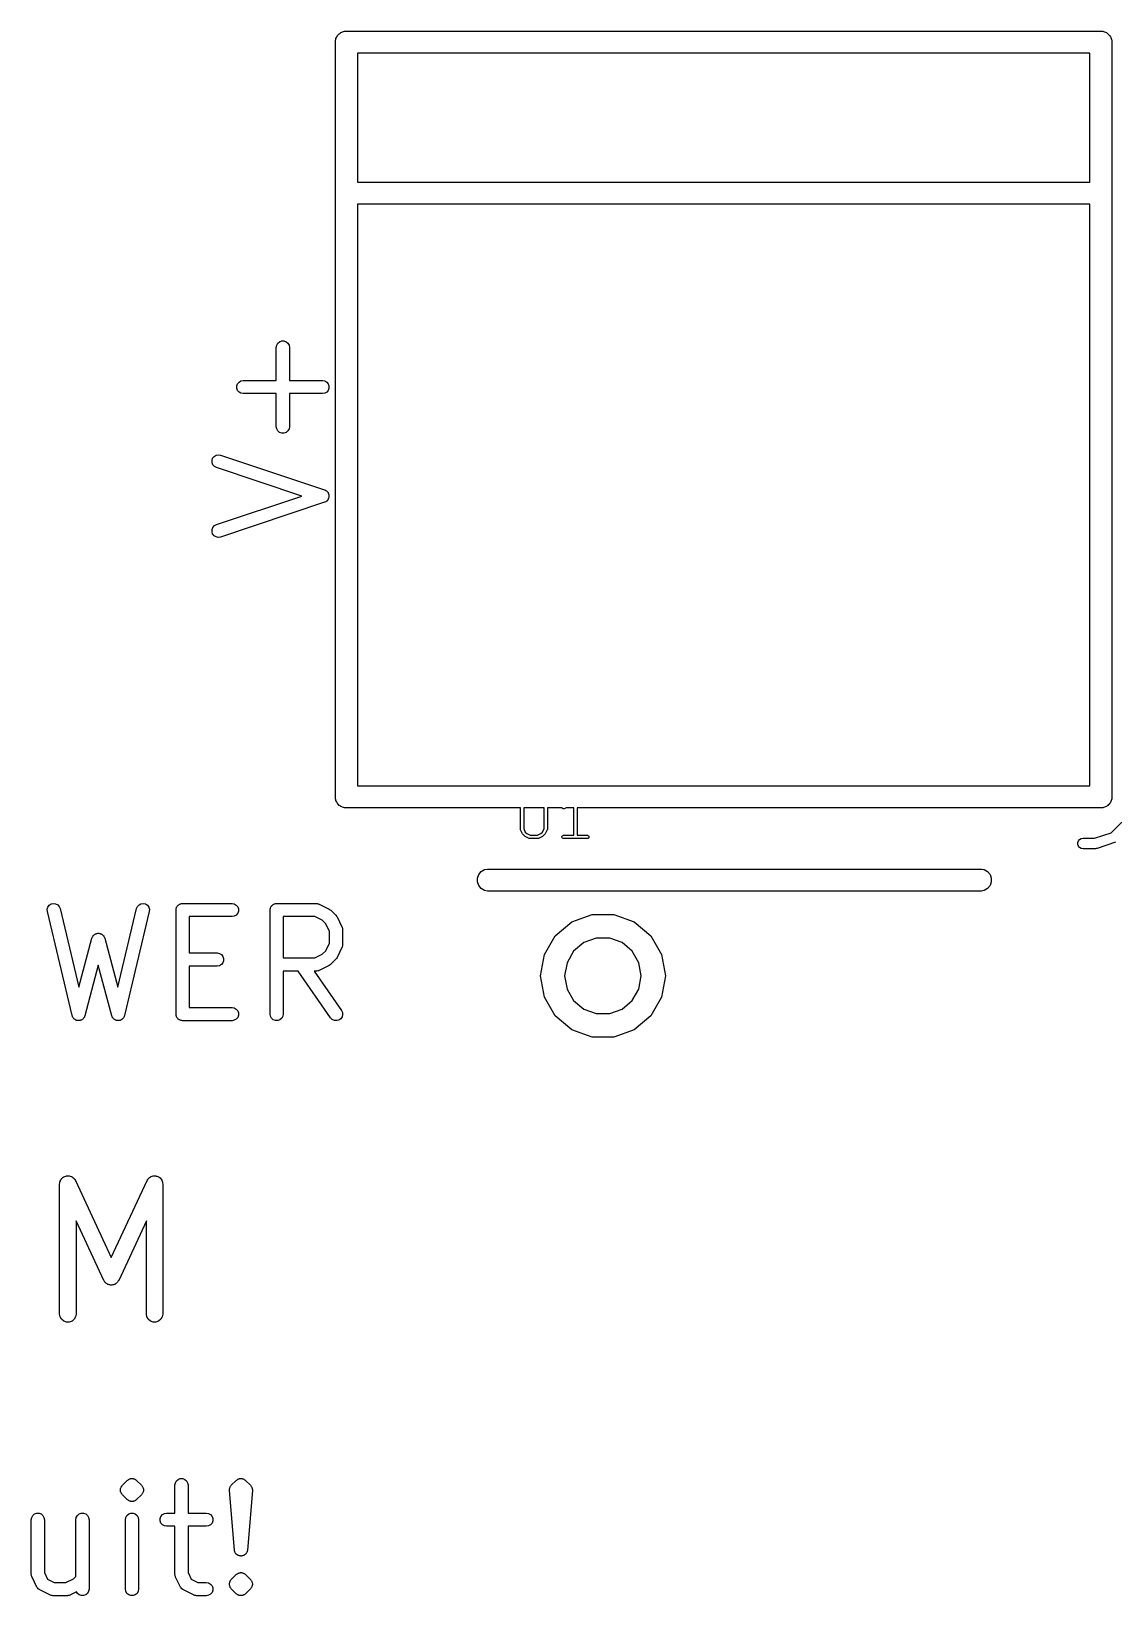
# Model space of a CAD drawing. Extents: x 116.1 to 178.6, y -119.4 to -92.3.
# Drawn here: x 141.98 to 152.02, y -106.92 to -92.41 of the extents above; entities that cross this region are included whole.
import ezdxf

# ---------------------------------------------------------------- set-up
doc = ezdxf.new("R2010")
doc.units = 0
doc.header["$MEASUREMENT"] = 0
doc.layers.add('BLACK', color=7, linetype='CONTINUOUS')

msp = doc.modelspace()

# ---------------------------------------------------------------- linework, layer by layer
at = {"layer": 'BLACK', "linetype": 'CONTINUOUS'}
for p, q in [((144.829, -92.4415), (144.835, -92.4346)), ((144.835, -92.4346), (144.843, -92.4301)), ((144.843, -92.4301), (144.85, -92.4243)), ((144.85, -92.4243), (144.858, -92.4212)), ((144.858, -92.4212), (144.866, -92.4167)), ((144.866, -92.4167), (144.875, -92.4151)), ((144.875, -92.4151), (144.883, -92.412)), ((144.883, -92.412), (151.919, -92.412)), ((151.919, -92.412), (151.927, -92.4151)), ((151.927, -92.4151), (151.936, -92.4167)), ((151.936, -92.4167), (151.944, -92.4212)), ((151.944, -92.4212), (151.953, -92.4243)), ((151.953, -92.4243), (151.96, -92.4301)), ((151.96, -92.4301), (151.967, -92.4346)), ((151.967, -92.4346), (151.973, -92.4415)), ((144.799, -92.4957), (144.803, -92.4872)), ((144.799, -92.5047), (144.799, -92.4957)), ((144.8, -93.8957), (144.799, -92.5047)), ((144.803, -92.4872), (144.804, -92.4783)), ((144.804, -92.4783), (144.809, -92.4705)), ((144.809, -92.4705), (144.812, -92.462)), ((144.812, -92.462), (144.818, -92.4551)), ((144.818, -92.4551), (144.822, -92.4473)), ((144.822, -92.4473), (144.829, -92.4415)), ((151.973, -92.4415), (151.98, -92.4473)), ((151.98, -92.4473), (151.985, -92.4551)), ((151.985, -92.4551), (151.99, -92.462)), ((151.99, -92.462), (151.994, -92.4705)), ((151.994, -92.4705), (151.998, -92.4783)), ((151.998, -92.4783), (152, -92.4872)), ((152, -92.4872), (152.003, -92.4957)), ((152.003, -92.4957), (152.003, -99.5315)), ((145.003, -92.6152), (145.003, -93.812)), ((151.8, -92.6152), (145.003, -92.6152)), ((151.799, -93.812), (151.8, -92.6152)), ((145.003, -93.812), (151.799, -93.812)), ((144.799, -93.9047), (144.799, -93.8957)), ((144.799, -93.8957), (144.8, -93.8957)), ((144.8, -99.4957), (144.799, -93.9047)), ((145.003, -94.0152), (145.003, -99.412)), ((151.8, -94.0152), (145.003, -94.0152)), ((151.799, -99.412), (151.8, -94.0152)), ((144.25, -95.3448), (144.254, -95.324)), ((144.254, -95.324), (144.265, -95.3057)), ((144.265, -95.3057), (144.281, -95.292)), ((144.281, -95.292), (144.301, -95.2848)), ((144.301, -95.2848), (144.322, -95.2848)), ((144.322, -95.2848), (144.342, -95.292)), ((144.342, -95.292), (144.358, -95.3057)), ((144.358, -95.3057), (144.369, -95.324)), ((144.369, -95.324), (144.372, -95.3448)), ((144.25, -95.6516), (144.25, -95.3448)), ((144.372, -95.3448), (144.372, -95.6516)), ((143.884, -95.7019), (143.891, -95.6821)), ((143.884, -95.7231), (143.884, -95.7019)), ((143.891, -95.743), (143.884, -95.7231)), ((143.891, -95.6821), (143.905, -95.6658)), ((143.905, -95.7592), (143.891, -95.743)), ((143.905, -95.6658), (143.923, -95.6552)), ((143.923, -95.7698), (143.905, -95.7592)), ((143.923, -95.6552), (143.944, -95.6516)), ((143.944, -95.7735), (143.923, -95.7698)), ((143.944, -95.6516), (144.25, -95.6516)), ((144.25, -95.7735), (143.944, -95.7735)), ((144.25, -96.0802), (144.25, -95.7735)), ((144.372, -95.6516), (144.679, -95.6516)), ((144.679, -95.7735), (144.372, -95.7735)), ((144.372, -95.7735), (144.372, -96.0802)), ((144.679, -95.6516), (144.7, -95.6552)), ((144.7, -95.7698), (144.679, -95.7735)), ((144.7, -95.6552), (144.718, -95.6658)), ((144.718, -95.7592), (144.7, -95.7698)), ((144.718, -95.6658), (144.732, -95.6821)), ((144.732, -95.743), (144.718, -95.7592)), ((144.732, -95.6821), (144.739, -95.7019)), ((144.739, -95.7231), (144.732, -95.743)), ((144.739, -95.7019), (144.739, -95.7231)), ((144.254, -96.1011), (144.25, -96.0802)), ((144.265, -96.1194), (144.254, -96.1011)), ((144.281, -96.133), (144.265, -96.1194)), ((144.301, -96.1403), (144.281, -96.133)), ((144.322, -96.1403), (144.301, -96.1403)), ((144.342, -96.133), (144.322, -96.1403)), ((144.358, -96.1194), (144.342, -96.133)), ((144.369, -96.1011), (144.358, -96.1194)), ((144.372, -96.0802), (144.369, -96.1011)), ((143.66, -96.3729), (143.673, -96.3564)), ((143.673, -96.3564), (143.692, -96.3453)), ((143.692, -96.3453), (143.712, -96.341)), ((143.712, -96.341), (143.733, -96.3441)), ((143.733, -96.3441), (144.698, -96.6659)), ((143.654, -96.393), (143.66, -96.3729)), ((143.654, -96.4142), (143.654, -96.393)), ((143.662, -96.4339), (143.654, -96.4142)), ((143.676, -96.4497), (143.662, -96.4339)), ((143.695, -96.4598), (143.676, -96.4497)), ((144.486, -96.7237), (143.695, -96.4598)), ((143.695, -96.9876), (144.486, -96.7237)), ((144.698, -96.7815), (143.733, -97.1033)), ((144.698, -96.6659), (144.7, -96.6667)), ((144.7, -96.7807), (144.698, -96.7815)), ((144.7, -96.6667), (144.702, -96.667)), ((144.702, -96.7804), (144.7, -96.7807)), ((144.702, -96.667), (144.709, -96.6717)), ((144.709, -96.7757), (144.702, -96.7804)), ((144.709, -96.6717), (144.717, -96.6759)), ((144.717, -96.7714), (144.709, -96.7757)), ((144.717, -96.6759), (144.718, -96.6772)), ((144.718, -96.7702), (144.717, -96.7714)), ((144.718, -96.6772), (144.72, -96.6781)), ((144.72, -96.7693), (144.718, -96.7702)), ((144.72, -96.6781), (144.725, -96.6851)), ((144.725, -96.7623), (144.72, -96.7693)), ((144.725, -96.6851), (144.731, -96.6918)), ((144.731, -96.7556), (144.725, -96.7623)), ((144.731, -96.6918), (144.732, -96.6933)), ((144.732, -96.754), (144.731, -96.7556)), ((144.732, -96.6933), (144.733, -96.6947)), ((144.733, -96.7527), (144.732, -96.754)), ((144.733, -96.6947), (144.736, -96.7032)), ((144.736, -96.7442), (144.733, -96.7527)), ((144.736, -96.7032), (144.739, -96.7115)), ((144.739, -96.7359), (144.736, -96.7442)), ((144.739, -96.7115), (144.739, -96.7132)), ((144.739, -96.7132), (144.739, -96.7148)), ((144.739, -96.7148), (144.739, -96.7237)), ((144.739, -96.7237), (144.739, -96.7326)), ((144.739, -96.7326), (144.739, -96.7342)), ((144.739, -96.7342), (144.739, -96.7359)), ((143.654, -97.0332), (143.662, -97.0135)), ((143.654, -97.0544), (143.654, -97.0332)), ((143.66, -97.0745), (143.654, -97.0544)), ((143.673, -97.091), (143.66, -97.0745)), ((143.662, -97.0135), (143.676, -96.9977)), ((143.676, -96.9977), (143.695, -96.9876)), ((143.692, -97.1021), (143.673, -97.091)), ((143.712, -97.1064), (143.692, -97.1021)), ((143.733, -97.1033), (143.712, -97.1064)), ((144.799, -99.5315), (144.799, -99.4957)), ((144.799, -99.4957), (144.8, -99.4957)), ((144.803, -99.54), (144.799, -99.5315)), ((144.804, -99.5489), (144.803, -99.54)), ((144.809, -99.5567), (144.804, -99.5489)), ((145.003, -99.412), (151.799, -99.412)), ((151.998, -99.5489), (151.994, -99.5567)), ((152, -99.54), (151.998, -99.5489)), ((152.003, -99.5315), (152, -99.54)), ((144.812, -99.5652), (144.809, -99.5567)), ((144.818, -99.5721), (144.812, -99.5652)), ((144.822, -99.5799), (144.818, -99.5721)), ((144.829, -99.5857), (144.822, -99.5799)), ((144.835, -99.5926), (144.829, -99.5857)), ((144.843, -99.5971), (144.835, -99.5926)), ((144.85, -99.6029), (144.843, -99.5971)), ((144.858, -99.606), (144.85, -99.6029)), ((144.866, -99.6105), (144.858, -99.606)), ((144.875, -99.6121), (144.866, -99.6105)), ((144.883, -99.6152), (144.875, -99.6121)), ((146.515, -99.6152), (144.883, -99.6152)), ((146.515, -99.8121), (146.515, -99.6152)), ((146.546, -99.6152), (146.546, -99.8084)), ((146.735, -99.6152), (146.546, -99.6152)), ((146.735, -99.8084), (146.735, -99.6152)), ((146.902, -99.6152), (146.766, -99.6152)), ((146.766, -99.6152), (146.766, -99.8121)), ((146.904, -99.619), (146.902, -99.6152)), ((146.908, -99.6227), (146.904, -99.619)), ((146.913, -99.6249), (146.908, -99.6227)), ((146.918, -99.6252), (146.913, -99.6249)), ((146.923, -99.6237), (146.918, -99.6252)), ((146.94, -99.6152), (146.923, -99.6237)), ((147.011, -99.6152), (146.94, -99.6152)), ((147.011, -99.8702), (147.011, -99.6152)), ((151.919, -99.6152), (147.042, -99.6152)), ((147.042, -99.6152), (147.042, -99.8702)), ((151.927, -99.6121), (151.919, -99.6152)), ((151.936, -99.6105), (151.927, -99.6121)), ((151.944, -99.606), (151.936, -99.6105)), ((151.953, -99.6029), (151.944, -99.606)), ((151.96, -99.5971), (151.953, -99.6029)), ((151.967, -99.5926), (151.96, -99.5971)), ((151.973, -99.5857), (151.967, -99.5926)), ((151.98, -99.5799), (151.973, -99.5857)), ((151.985, -99.5721), (151.98, -99.5799)), ((151.99, -99.5652), (151.985, -99.5721)), ((151.994, -99.5567), (151.99, -99.5652)), ((146.515, -99.813), (146.515, -99.8121)), ((146.515, -99.8138), (146.515, -99.813)), ((146.515, -99.8156), (146.515, -99.8138)), ((146.516, -99.8174), (146.515, -99.8156)), ((146.516, -99.8181), (146.516, -99.8174)), ((146.516, -99.819), (146.516, -99.8181)), ((146.535, -99.8558), (146.516, -99.819)), ((146.546, -99.8084), (146.561, -99.8397)), ((146.561, -99.8397), (146.576, -99.8545)), ((146.705, -99.8545), (146.72, -99.8397)), ((146.72, -99.8397), (146.735, -99.8084)), ((146.765, -99.819), (146.746, -99.8558)), ((146.766, -99.8156), (146.765, -99.8174)), ((146.765, -99.8174), (146.765, -99.8181)), ((146.765, -99.8181), (146.765, -99.819)), ((146.766, -99.8121), (146.766, -99.813)), ((146.766, -99.813), (146.766, -99.8138)), ((146.766, -99.8138), (146.766, -99.8156)), ((151.997, -99.8465), (152.096, -99.7477)), ((146.536, -99.8577), (146.535, -99.8558)), ((146.538, -99.8598), (146.536, -99.8577)), ((146.556, -99.8781), (146.538, -99.8598)), ((146.558, -99.8796), (146.556, -99.8781)), ((146.56, -99.881), (146.558, -99.8796)), ((146.597, -99.8994), (146.56, -99.881)), ((146.576, -99.8545), (146.607, -99.8702)), ((146.598, -99.8997), (146.597, -99.8994)), ((146.599, -99.9001), (146.598, -99.8997)), ((146.6, -99.9004), (146.599, -99.9001)), ((146.602, -99.901), (146.6, -99.9004)), ((146.603, -99.9009), (146.602, -99.901)), ((146.604, -99.9011), (146.603, -99.9009)), ((146.677, -99.9011), (146.604, -99.9011)), ((146.607, -99.8702), (146.674, -99.8702)), ((146.674, -99.8702), (146.705, -99.8545)), ((146.678, -99.9009), (146.677, -99.9011)), ((146.679, -99.901), (146.678, -99.9009)), ((146.681, -99.9004), (146.679, -99.901)), ((146.683, -99.9001), (146.681, -99.9004)), ((146.684, -99.8994), (146.683, -99.8997)), ((146.683, -99.8997), (146.683, -99.9001)), ((146.721, -99.881), (146.684, -99.8994)), ((146.723, -99.8796), (146.721, -99.881)), ((146.725, -99.8781), (146.723, -99.8796)), ((146.743, -99.8598), (146.725, -99.8781)), ((146.745, -99.8577), (146.743, -99.8598)), ((146.746, -99.8558), (146.745, -99.8577)), ((146.901, -99.8829), (146.903, -99.8779)), ((146.901, -99.8883), (146.901, -99.8829)), ((146.903, -99.8933), (146.901, -99.8883)), ((146.903, -99.8779), (146.906, -99.8738)), ((146.906, -99.8974), (146.903, -99.8933)), ((146.906, -99.8738), (146.911, -99.8711)), ((146.911, -99.9001), (146.906, -99.8974)), ((146.911, -99.8711), (146.916, -99.8702)), ((146.916, -99.9011), (146.911, -99.9001)), ((146.916, -99.8702), (147.011, -99.8702)), ((147.137, -99.9011), (146.916, -99.9011)), ((147.042, -99.8702), (147.137, -99.8702)), ((147.137, -99.8702), (147.142, -99.8711)), ((147.142, -99.9001), (147.137, -99.9011)), ((147.142, -99.8711), (147.147, -99.8738)), ((147.147, -99.8974), (147.142, -99.9001)), ((147.147, -99.8738), (147.15, -99.8779)), ((147.15, -99.8933), (147.147, -99.8974)), ((147.15, -99.8779), (147.152, -99.8829)), ((147.152, -99.8883), (147.15, -99.8933)), ((147.152, -99.8829), (147.152, -99.8883)), ((151.689, -99.9378), (151.694, -99.922)), ((151.689, -99.9545), (151.689, -99.9378)), ((151.694, -99.9703), (151.689, -99.9545)), ((151.694, -99.922), (151.705, -99.9092)), ((151.705, -99.9831), (151.694, -99.9703)), ((151.705, -99.9092), (151.72, -99.9008)), ((151.72, -99.9915), (151.705, -99.9831)), ((151.72, -99.9008), (151.736, -99.8979)), ((151.736, -99.8979), (151.843, -99.8979)), ((151.843, -99.8979), (151.997, -99.8465)), ((152.039, -99.9345), (151.866, -99.9919)), ((151.736, -99.9944), (151.72, -99.9915)), ((151.851, -99.9944), (151.736, -99.9944)), ((151.859, -99.9931), (151.851, -99.9944)), ((151.866, -99.9919), (151.859, -99.9931)), ((146.117, -100.267), (146.129, -100.233)), ((146.117, -100.303), (146.117, -100.267)), ((146.129, -100.233), (146.152, -100.206)), ((146.152, -100.206), (146.183, -100.188)), ((146.183, -100.188), (146.209, -100.183)), ((146.209, -100.183), (150.793, -100.183)), ((150.793, -100.183), (150.819, -100.188)), ((150.819, -100.188), (150.85, -100.206)), ((150.85, -100.206), (150.873, -100.233)), ((150.873, -100.233), (150.885, -100.267)), ((150.885, -100.267), (150.885, -100.303)), ((146.129, -100.337), (146.117, -100.303)), ((146.152, -100.364), (146.129, -100.337)), ((146.183, -100.382), (146.152, -100.364)), ((146.209, -100.387), (146.183, -100.382)), ((150.793, -100.387), (146.209, -100.387)), ((150.819, -100.382), (150.793, -100.387)), ((150.85, -100.364), (150.819, -100.382)), ((150.873, -100.337), (150.85, -100.364)), ((150.885, -100.303), (150.873, -100.337)), ((142.125, -100.556), (142.131, -100.536)), ((142.126, -100.578), (142.125, -100.556)), ((142.131, -100.536), (142.144, -100.519)), ((142.144, -100.519), (142.161, -100.507)), ((142.161, -100.507), (142.182, -100.503)), ((142.182, -100.503), (142.203, -100.505)), ((142.203, -100.505), (142.222, -100.515)), ((142.222, -100.515), (142.236, -100.53)), ((142.236, -100.53), (142.245, -100.549)), ((142.245, -100.549), (142.419, -101.28)), ((142.78, -101.28), (142.954, -100.549)), ((142.954, -100.549), (142.962, -100.53)), ((142.962, -100.53), (142.977, -100.515)), ((142.977, -100.515), (142.995, -100.505)), ((142.995, -100.505), (143.017, -100.503)), ((143.017, -100.503), (143.037, -100.507)), ((143.037, -100.507), (143.055, -100.519)), ((143.055, -100.519), (143.067, -100.536)), ((143.067, -100.536), (143.073, -100.556)), ((143.073, -100.556), (143.072, -100.578)), ((143.32, -100.563), (143.321, -100.558)), ((143.32, -101.529), (143.32, -100.563)), ((143.321, -100.553), (143.322, -100.548)), ((143.321, -100.558), (143.321, -100.553)), ((143.322, -100.548), (143.323, -100.543)), ((143.323, -100.543), (143.326, -100.538)), ((143.326, -100.538), (143.328, -100.533)), ((143.328, -100.533), (143.331, -100.529)), ((143.331, -100.529), (143.334, -100.524)), ((143.334, -100.524), (143.338, -100.521)), ((143.338, -100.521), (143.341, -100.517)), ((143.341, -100.517), (143.346, -100.514)), ((143.346, -100.514), (143.35, -100.511)), ((143.35, -100.511), (143.355, -100.509)), ((143.355, -100.509), (143.36, -100.506)), ((143.36, -100.506), (143.365, -100.505)), ((143.365, -100.505), (143.37, -100.503)), ((143.37, -100.503), (143.375, -100.503)), ((143.375, -100.503), (143.381, -100.502)), ((143.381, -100.502), (143.84, -100.502)), ((143.84, -100.502), (143.861, -100.506)), ((143.861, -100.506), (143.879, -100.517)), ((143.879, -100.517), (143.893, -100.533)), ((143.893, -100.533), (143.9, -100.553)), ((143.9, -100.553), (143.9, -100.574)), ((144.193, -100.563), (144.194, -100.558)), ((144.193, -101.529), (144.193, -100.563)), ((144.194, -100.553), (144.196, -100.548)), ((144.194, -100.558), (144.194, -100.553)), ((144.196, -100.548), (144.197, -100.543)), ((144.197, -100.543), (144.199, -100.538)), ((144.199, -100.538), (144.201, -100.533)), ((144.201, -100.533), (144.205, -100.529)), ((144.205, -100.529), (144.207, -100.524)), ((144.207, -100.524), (144.211, -100.521)), ((144.211, -100.521), (144.215, -100.517)), ((144.215, -100.517), (144.219, -100.514)), ((144.219, -100.514), (144.223, -100.511)), ((144.223, -100.511), (144.228, -100.509)), ((144.228, -100.509), (144.233, -100.506)), ((144.233, -100.506), (144.238, -100.505)), ((144.238, -100.505), (144.243, -100.503)), ((144.243, -100.503), (144.249, -100.503)), ((144.249, -100.503), (144.254, -100.502)), ((144.254, -100.502), (144.622, -100.502)), ((144.622, -100.502), (144.625, -100.503)), ((144.625, -100.503), (144.629, -100.503)), ((144.629, -100.503), (144.635, -100.505)), ((144.635, -100.505), (144.642, -100.506)), ((144.642, -100.506), (144.645, -100.508)), ((144.645, -100.508), (144.649, -100.509)), ((144.649, -100.509), (144.741, -100.555)), ((144.741, -100.555), (144.749, -100.561)), ((144.749, -100.561), (144.757, -100.566)), ((144.757, -100.566), (144.803, -100.612)), ((142.356, -101.543), (142.126, -100.578)), ((143.072, -100.578), (142.842, -101.543)), ((143.84, -100.624), (143.442, -100.624)), ((143.442, -100.624), (143.442, -100.962)), ((143.861, -100.621), (143.84, -100.624)), ((143.879, -100.61), (143.861, -100.621)), ((143.893, -100.594), (143.879, -100.61)), ((143.9, -100.574), (143.893, -100.594)), ((144.315, -100.624), (144.315, -101.008)), ((144.607, -100.624), (144.315, -100.624)), ((144.677, -100.659), (144.607, -100.624)), ((144.709, -100.691), (144.677, -100.659)), ((144.744, -100.762), (144.709, -100.691)), ((144.803, -100.612), (144.808, -100.62)), ((144.808, -100.62), (144.814, -100.628)), ((144.814, -100.628), (144.86, -100.72)), ((146.839, -100.802), (146.993, -100.673)), ((146.993, -100.673), (147.181, -100.604)), ((147.181, -100.604), (147.382, -100.604)), ((147.382, -100.604), (147.571, -100.673)), ((147.571, -100.673), (147.725, -100.802)), ((142.419, -101.28), (142.54, -100.824)), ((142.54, -100.824), (142.543, -100.819)), ((142.543, -100.819), (142.544, -100.813)), ((142.544, -100.813), (142.547, -100.809)), ((142.547, -100.809), (142.549, -100.804)), ((142.549, -100.804), (142.553, -100.8)), ((142.553, -100.8), (142.556, -100.796)), ((142.556, -100.796), (142.561, -100.793)), ((142.561, -100.793), (142.564, -100.789)), ((142.564, -100.789), (142.569, -100.787)), ((142.569, -100.787), (142.574, -100.784)), ((142.574, -100.784), (142.579, -100.783)), ((142.579, -100.783), (142.583, -100.78)), ((142.583, -100.78), (142.589, -100.78)), ((142.589, -100.78), (142.594, -100.778)), ((142.594, -100.778), (142.599, -100.779)), ((142.599, -100.779), (142.604, -100.778)), ((142.604, -100.778), (142.61, -100.78)), ((142.61, -100.78), (142.615, -100.78)), ((142.615, -100.78), (142.62, -100.783)), ((142.62, -100.783), (142.625, -100.784)), ((142.625, -100.784), (142.629, -100.787)), ((142.629, -100.787), (142.634, -100.789)), ((142.634, -100.789), (142.638, -100.793)), ((142.638, -100.793), (142.642, -100.796)), ((142.642, -100.796), (142.645, -100.8)), ((142.645, -100.8), (142.649, -100.804)), ((142.649, -100.804), (142.651, -100.809)), ((142.651, -100.809), (142.654, -100.813)), ((142.654, -100.813), (142.656, -100.819)), ((142.656, -100.819), (142.658, -100.824)), ((142.658, -100.824), (142.78, -101.28)), ((144.744, -100.871), (144.744, -100.762)), ((144.86, -100.72), (144.861, -100.723)), ((144.861, -100.723), (144.863, -100.726)), ((144.863, -100.726), (144.864, -100.733)), ((144.864, -100.733), (144.866, -100.74)), ((144.866, -100.74), (144.866, -100.744)), ((144.866, -100.744), (144.866, -100.747)), ((144.866, -100.747), (144.866, -100.885)), ((146.738, -100.976), (146.839, -100.802)), ((147.22, -100.824), (147.104, -100.866)), ((147.344, -100.824), (147.22, -100.824)), ((147.46, -100.866), (147.344, -100.824)), ((147.725, -100.802), (147.826, -100.976)), ((143.442, -100.962), (143.702, -100.962)), ((143.702, -100.962), (143.723, -100.966)), ((143.723, -100.966), (143.742, -100.976)), ((143.742, -100.976), (143.755, -100.993)), ((143.755, -100.993), (143.762, -101.012)), ((144.607, -101.008), (144.677, -100.973)), ((144.677, -100.973), (144.709, -100.941)), ((144.709, -100.941), (144.744, -100.871)), ((144.86, -100.912), (144.814, -101.004)), ((144.861, -100.909), (144.86, -100.912)), ((144.863, -100.906), (144.861, -100.909)), ((144.864, -100.899), (144.863, -100.906)), ((144.866, -100.892), (144.864, -100.899)), ((144.866, -100.885), (144.866, -100.889)), ((144.866, -100.889), (144.866, -100.892)), ((146.703, -101.174), (146.738, -100.976)), ((147.009, -100.945), (146.948, -101.052)), ((147.104, -100.866), (147.009, -100.945)), ((147.554, -100.945), (147.46, -100.866)), ((147.616, -101.052), (147.554, -100.945)), ((147.826, -100.976), (147.861, -101.174)), ((142.599, -101.076), (142.474, -101.544)), ((142.724, -101.544), (142.599, -101.076)), ((143.702, -101.084), (143.442, -101.084)), ((143.442, -101.084), (143.442, -101.468)), ((143.723, -101.08), (143.702, -101.084)), ((143.742, -101.07), (143.723, -101.08)), ((143.755, -101.054), (143.742, -101.07)), ((143.762, -101.034), (143.755, -101.054)), ((143.762, -101.012), (143.762, -101.034)), ((144.315, -101.008), (144.607, -101.008)), ((144.452, -101.13), (144.315, -101.13)), ((144.315, -101.13), (144.315, -101.529)), ((144.755, -101.564), (144.452, -101.13)), ((144.622, -101.13), (144.601, -101.13)), ((144.601, -101.13), (144.855, -101.494)), ((144.625, -101.129), (144.622, -101.13)), ((144.629, -101.13), (144.625, -101.129)), ((144.635, -101.128), (144.629, -101.13)), ((144.642, -101.126), (144.635, -101.128)), ((144.645, -101.125), (144.642, -101.126)), ((144.649, -101.124), (144.645, -101.125)), ((144.741, -101.078), (144.649, -101.124)), ((144.749, -101.072), (144.741, -101.078)), ((144.757, -101.066), (144.749, -101.072)), ((144.803, -101.02), (144.757, -101.066)), ((144.808, -101.012), (144.803, -101.02)), ((144.814, -101.004), (144.808, -101.012)), ((146.948, -101.052), (146.926, -101.174)), ((147.637, -101.174), (147.616, -101.052)), ((146.738, -101.372), (146.703, -101.174)), ((146.926, -101.174), (146.948, -101.296)), ((147.616, -101.296), (147.637, -101.174)), ((147.861, -101.174), (147.826, -101.372)), ((146.839, -101.546), (146.738, -101.372)), ((146.948, -101.296), (147.009, -101.403)), ((147.009, -101.403), (147.104, -101.482)), ((147.46, -101.482), (147.554, -101.403)), ((147.554, -101.403), (147.616, -101.296)), ((147.826, -101.372), (147.725, -101.546)), ((142.359, -101.548), (142.356, -101.543)), ((142.36, -101.554), (142.359, -101.548)), ((142.363, -101.558), (142.36, -101.554)), ((142.365, -101.562), (142.363, -101.558)), ((142.369, -101.567), (142.365, -101.562)), ((142.372, -101.572), (142.369, -101.567)), ((142.376, -101.574), (142.372, -101.572)), ((142.379, -101.578), (142.376, -101.574)), ((142.385, -101.58), (142.379, -101.578)), ((142.39, -101.584), (142.385, -101.58)), ((142.394, -101.585), (142.39, -101.584)), ((142.445, -101.581), (142.44, -101.585)), ((142.45, -101.579), (142.445, -101.581)), ((142.454, -101.575), (142.45, -101.579)), ((142.457, -101.573), (142.454, -101.575)), ((142.461, -101.568), (142.457, -101.573)), ((142.465, -101.564), (142.461, -101.568)), ((142.467, -101.56), (142.465, -101.564)), ((142.47, -101.556), (142.467, -101.56)), ((142.472, -101.55), (142.47, -101.556)), ((142.474, -101.544), (142.472, -101.55)), ((142.727, -101.55), (142.724, -101.544)), ((142.729, -101.556), (142.727, -101.55)), ((142.731, -101.56), (142.729, -101.556)), ((142.733, -101.564), (142.731, -101.56)), ((142.738, -101.568), (142.733, -101.564)), ((142.741, -101.573), (142.738, -101.568)), ((142.745, -101.575), (142.741, -101.573)), ((142.748, -101.579), (142.745, -101.575)), ((142.754, -101.581), (142.748, -101.579)), ((142.759, -101.585), (142.754, -101.581)), ((142.809, -101.584), (142.804, -101.585)), ((142.814, -101.58), (142.809, -101.584)), ((142.819, -101.578), (142.814, -101.58)), ((142.823, -101.574), (142.819, -101.578)), ((142.826, -101.572), (142.823, -101.574)), ((142.83, -101.567), (142.826, -101.572)), ((142.834, -101.562), (142.83, -101.567)), ((142.836, -101.558), (142.834, -101.562)), ((142.838, -101.554), (142.836, -101.558)), ((142.84, -101.548), (142.838, -101.554)), ((142.842, -101.543), (142.84, -101.548)), ((143.321, -101.534), (143.32, -101.529)), ((143.321, -101.539), (143.321, -101.534)), ((143.322, -101.544), (143.321, -101.539)), ((143.323, -101.549), (143.322, -101.544)), ((143.326, -101.554), (143.323, -101.549)), ((143.328, -101.559), (143.326, -101.554)), ((143.331, -101.563), (143.328, -101.559)), ((143.334, -101.568), (143.331, -101.563)), ((143.338, -101.571), (143.334, -101.568)), ((143.341, -101.575), (143.338, -101.571)), ((143.346, -101.578), (143.341, -101.575)), ((143.35, -101.581), (143.346, -101.578)), ((143.355, -101.583), (143.35, -101.581)), ((143.36, -101.586), (143.355, -101.583)), ((143.442, -101.468), (143.84, -101.468)), ((143.84, -101.468), (143.861, -101.471)), ((143.861, -101.471), (143.879, -101.482)), ((143.879, -101.575), (143.861, -101.586)), ((143.879, -101.482), (143.893, -101.498)), ((143.893, -101.559), (143.879, -101.575)), ((143.893, -101.498), (143.9, -101.518)), ((143.9, -101.539), (143.893, -101.559)), ((143.9, -101.518), (143.9, -101.539)), ((144.197, -101.549), (144.193, -101.529)), ((144.207, -101.568), (144.197, -101.549)), ((144.223, -101.581), (144.207, -101.568)), ((144.243, -101.589), (144.223, -101.581)), ((144.284, -101.581), (144.264, -101.589)), ((144.301, -101.568), (144.284, -101.581)), ((144.311, -101.549), (144.301, -101.568)), ((144.315, -101.529), (144.311, -101.549)), ((144.77, -101.579), (144.755, -101.564)), ((144.79, -101.588), (144.77, -101.579)), ((144.831, -101.584), (144.811, -101.589)), ((144.849, -101.572), (144.831, -101.584)), ((144.861, -101.554), (144.849, -101.572)), ((144.855, -101.494), (144.864, -101.513)), ((144.866, -101.534), (144.861, -101.554)), ((144.864, -101.513), (144.866, -101.534)), ((146.993, -101.675), (146.839, -101.546)), ((147.104, -101.482), (147.22, -101.524)), ((147.22, -101.524), (147.344, -101.524)), ((147.344, -101.524), (147.46, -101.482)), ((147.725, -101.546), (147.571, -101.675)), ((142.398, -101.587), (142.394, -101.585)), ((142.404, -101.588), (142.398, -101.587)), ((142.41, -101.589), (142.404, -101.588)), ((142.415, -101.589), (142.41, -101.589)), ((142.419, -101.589), (142.415, -101.589)), ((142.425, -101.588), (142.419, -101.589)), ((142.431, -101.588), (142.425, -101.588)), ((142.435, -101.586), (142.431, -101.588)), ((142.44, -101.585), (142.435, -101.586)), ((142.763, -101.586), (142.759, -101.585)), ((142.767, -101.588), (142.763, -101.586)), ((142.773, -101.588), (142.767, -101.588)), ((142.779, -101.589), (142.773, -101.588)), ((142.784, -101.589), (142.779, -101.589)), ((142.788, -101.589), (142.784, -101.589)), ((142.794, -101.588), (142.788, -101.589)), ((142.801, -101.587), (142.794, -101.588)), ((142.804, -101.585), (142.801, -101.587)), ((143.365, -101.587), (143.36, -101.586)), ((143.37, -101.589), (143.365, -101.587)), ((143.375, -101.589), (143.37, -101.589)), ((143.381, -101.59), (143.375, -101.589)), ((143.84, -101.59), (143.381, -101.59)), ((143.861, -101.586), (143.84, -101.59)), ((144.264, -101.589), (144.243, -101.589)), ((144.811, -101.589), (144.79, -101.588)), ((147.181, -101.744), (146.993, -101.675)), ((147.571, -101.675), (147.382, -101.744)), ((147.382, -101.744), (147.181, -101.744)), ((142.279, -103.039), (142.288, -103.035)), ((142.288, -103.035), (142.297, -103.031)), ((142.297, -103.031), (142.3, -103.031)), ((142.3, -103.031), (142.303, -103.03)), ((142.303, -103.03), (142.313, -103.03)), ((142.313, -103.03), (142.323, -103.029)), ((142.323, -103.029), (142.327, -103.03)), ((142.327, -103.03), (142.33, -103.03)), ((142.33, -103.03), (142.339, -103.033)), ((142.339, -103.033), (142.349, -103.036)), ((143.089, -103.036), (143.098, -103.033)), ((143.098, -103.033), (143.108, -103.03)), ((143.108, -103.03), (143.111, -103.03)), ((143.111, -103.03), (143.114, -103.029)), ((143.114, -103.029), (143.124, -103.03)), ((143.124, -103.03), (143.134, -103.03)), ((143.134, -103.03), (143.137, -103.031)), ((143.137, -103.031), (143.141, -103.031)), ((143.141, -103.031), (143.15, -103.035)), ((143.15, -103.035), (143.159, -103.039)), ((142.24, -103.105), (142.242, -103.095)), ((142.24, -104.311), (142.24, -103.105)), ((142.242, -103.095), (142.243, -103.085)), ((142.243, -103.085), (142.244, -103.082)), ((142.244, -103.082), (142.245, -103.079)), ((142.245, -103.079), (142.25, -103.07)), ((142.25, -103.07), (142.254, -103.061)), ((142.254, -103.061), (142.257, -103.059)), ((142.257, -103.059), (142.258, -103.056)), ((142.258, -103.056), (142.266, -103.049)), ((142.266, -103.049), (142.273, -103.042)), ((142.273, -103.042), (142.276, -103.041)), ((142.276, -103.041), (142.279, -103.039)), ((142.349, -103.036), (142.352, -103.038)), ((142.352, -103.038), (142.355, -103.039)), ((142.355, -103.039), (142.362, -103.045)), ((142.362, -103.045), (142.371, -103.051)), ((142.371, -103.051), (142.372, -103.054)), ((142.372, -103.054), (142.375, -103.056)), ((142.375, -103.056), (142.38, -103.064)), ((142.38, -103.064), (142.386, -103.072)), ((142.386, -103.072), (142.719, -103.786)), ((142.719, -103.786), (143.052, -103.072)), ((143.052, -103.072), (143.058, -103.064)), ((143.058, -103.064), (143.063, -103.056)), ((143.063, -103.056), (143.065, -103.054)), ((143.065, -103.054), (143.067, -103.051)), ((143.067, -103.051), (143.075, -103.045)), ((143.075, -103.045), (143.083, -103.039)), ((143.083, -103.039), (143.086, -103.038)), ((143.086, -103.038), (143.089, -103.036)), ((143.159, -103.039), (143.162, -103.041)), ((143.162, -103.041), (143.165, -103.042)), ((143.165, -103.042), (143.172, -103.049)), ((143.172, -103.049), (143.179, -103.056)), ((143.179, -103.056), (143.181, -103.059)), ((143.181, -103.059), (143.183, -103.061)), ((143.183, -103.061), (143.188, -103.07)), ((143.188, -103.07), (143.193, -103.079)), ((143.193, -103.079), (143.193, -103.082)), ((143.193, -103.082), (143.195, -103.085)), ((143.195, -103.085), (143.195, -103.095)), ((143.195, -103.095), (143.197, -103.105)), ((143.197, -103.105), (143.197, -104.311)), ((142.65, -103.999), (142.393, -103.448)), ((142.393, -103.448), (142.393, -104.311)), ((143.045, -103.448), (142.788, -103.999)), ((143.045, -104.311), (143.045, -103.448)), ((142.654, -104.004), (142.65, -103.999)), ((142.656, -104.01), (142.654, -104.004)), ((142.661, -104.015), (142.656, -104.01)), ((142.665, -104.02), (142.661, -104.015)), ((142.67, -104.024), (142.665, -104.02)), ((142.675, -104.029), (142.67, -104.024)), ((142.681, -104.032), (142.675, -104.029)), ((142.687, -104.036), (142.681, -104.032)), ((142.693, -104.037), (142.687, -104.036)), ((142.699, -104.04), (142.693, -104.037)), ((142.706, -104.041), (142.699, -104.04)), ((142.712, -104.042), (142.706, -104.041)), ((142.719, -104.042), (142.712, -104.042)), ((142.725, -104.042), (142.719, -104.042)), ((142.732, -104.041), (142.725, -104.042)), ((142.739, -104.04), (142.732, -104.041)), ((142.745, -104.037), (142.739, -104.04)), ((142.751, -104.036), (142.745, -104.037)), ((142.757, -104.032), (142.751, -104.036)), ((142.763, -104.029), (142.757, -104.032)), ((142.767, -104.024), (142.763, -104.029)), ((142.773, -104.02), (142.767, -104.024)), ((142.777, -104.015), (142.773, -104.02)), ((142.781, -104.01), (142.777, -104.015)), ((142.784, -104.004), (142.781, -104.01)), ((142.788, -103.999), (142.784, -104.004)), ((142.245, -104.337), (142.24, -104.311)), ((142.258, -104.36), (142.245, -104.337)), ((142.388, -104.337), (142.375, -104.36)), ((142.393, -104.311), (142.388, -104.337)), ((143.049, -104.337), (143.045, -104.311)), ((143.063, -104.36), (143.049, -104.337)), ((143.193, -104.337), (143.179, -104.36)), ((143.197, -104.311), (143.193, -104.337)), ((142.279, -104.377), (142.258, -104.36)), ((142.303, -104.386), (142.279, -104.377)), ((142.33, -104.386), (142.303, -104.386)), ((142.355, -104.377), (142.33, -104.386)), ((142.375, -104.36), (142.355, -104.377)), ((143.083, -104.377), (143.063, -104.36)), ((143.108, -104.386), (143.083, -104.377)), ((143.134, -104.386), (143.108, -104.386)), ((143.159, -104.377), (143.134, -104.386)), ((143.179, -104.36), (143.159, -104.377)), ((142.805, -105.938), (142.806, -105.933)), ((142.806, -105.928), (142.809, -105.923)), ((142.806, -105.933), (142.806, -105.928)), ((142.809, -105.923), (142.81, -105.918)), ((142.81, -105.918), (142.813, -105.913)), ((142.813, -105.913), (142.815, -105.908)), ((142.815, -105.908), (142.819, -105.905)), ((142.819, -105.905), (142.822, -105.9)), ((142.822, -105.9), (142.868, -105.854)), ((142.868, -105.854), (142.873, -105.851)), ((142.873, -105.851), (142.876, -105.848)), ((142.876, -105.848), (142.879, -105.846)), ((142.879, -105.846), (142.881, -105.845)), ((142.881, -105.845), (142.883, -105.844)), ((142.883, -105.844), (142.886, -105.842)), ((142.886, -105.842), (142.891, -105.841)), ((142.891, -105.841), (142.896, -105.839)), ((142.896, -105.839), (142.898, -105.838)), ((142.898, -105.838), (142.901, -105.837)), ((142.901, -105.837), (142.903, -105.837)), ((142.903, -105.837), (142.906, -105.837)), ((142.906, -105.837), (142.911, -105.837)), ((142.911, -105.837), (142.917, -105.837)), ((142.917, -105.837), (142.919, -105.837)), ((142.919, -105.837), (142.922, -105.837)), ((142.922, -105.837), (142.924, -105.838)), ((142.924, -105.838), (142.927, -105.839)), ((142.927, -105.839), (142.932, -105.841)), ((142.932, -105.841), (142.937, -105.842)), ((142.937, -105.842), (142.939, -105.844)), ((142.939, -105.844), (142.942, -105.845)), ((142.942, -105.845), (142.944, -105.846)), ((142.944, -105.846), (142.946, -105.848)), ((142.946, -105.848), (142.95, -105.851)), ((142.95, -105.851), (142.954, -105.854)), ((142.954, -105.854), (143, -105.9)), ((143, -105.9), (143.003, -105.905)), ((143.003, -105.905), (143.007, -105.908)), ((143.007, -105.908), (143.009, -105.913)), ((143.009, -105.913), (143.013, -105.918)), ((143.013, -105.918), (143.014, -105.923)), ((143.014, -105.923), (143.016, -105.928)), ((143.016, -105.928), (143.017, -105.933)), ((143.017, -105.933), (143.018, -105.938)), ((143.31, -105.897), (143.314, -105.877)), ((143.31, -106.158), (143.31, -105.897)), ((143.314, -105.877), (143.324, -105.858)), ((143.324, -105.858), (143.34, -105.845)), ((143.34, -105.845), (143.36, -105.837)), ((143.36, -105.837), (143.382, -105.837)), ((143.382, -105.837), (143.401, -105.845)), ((143.401, -105.845), (143.418, -105.858)), ((143.418, -105.858), (143.428, -105.877)), ((143.428, -105.877), (143.432, -105.897)), ((143.432, -105.897), (143.432, -106.158)), ((143.816, -105.938), (143.817, -105.933)), ((143.817, -105.933), (143.818, -105.927)), ((143.818, -105.927), (143.82, -105.923)), ((143.82, -105.923), (143.821, -105.918)), ((143.821, -105.918), (143.824, -105.913)), ((143.824, -105.913), (143.827, -105.908)), ((143.827, -105.908), (143.83, -105.905)), ((143.83, -105.905), (143.833, -105.9)), ((143.833, -105.9), (143.879, -105.854)), ((143.879, -105.854), (143.884, -105.851)), ((143.884, -105.851), (143.888, -105.848)), ((143.888, -105.848), (143.89, -105.846)), ((143.89, -105.846), (143.892, -105.845)), ((143.892, -105.845), (143.895, -105.844)), ((143.895, -105.844), (143.897, -105.842)), ((143.897, -105.842), (143.902, -105.841)), ((143.902, -105.841), (143.907, -105.839)), ((143.907, -105.839), (143.909, -105.838)), ((143.909, -105.838), (143.912, -105.837)), ((143.912, -105.837), (143.915, -105.837)), ((143.915, -105.837), (143.917, -105.837)), ((143.917, -105.837), (143.922, -105.837)), ((143.922, -105.837), (143.928, -105.837)), ((143.928, -105.837), (143.93, -105.837)), ((143.93, -105.837), (143.933, -105.837)), ((143.933, -105.837), (143.936, -105.838)), ((143.936, -105.838), (143.938, -105.839)), ((143.938, -105.839), (143.943, -105.841)), ((143.943, -105.841), (143.948, -105.842)), ((143.948, -105.842), (143.95, -105.844)), ((143.95, -105.844), (143.953, -105.845)), ((143.953, -105.845), (143.955, -105.846)), ((143.955, -105.846), (143.957, -105.848)), ((143.957, -105.848), (143.961, -105.851)), ((143.961, -105.851), (143.966, -105.854)), ((143.966, -105.854), (144.012, -105.9)), ((144.012, -105.9), (144.015, -105.905)), ((144.015, -105.905), (144.018, -105.908)), ((144.018, -105.908), (144.021, -105.913)), ((144.021, -105.913), (144.024, -105.918)), ((144.024, -105.918), (144.025, -105.923)), ((144.025, -105.923), (144.027, -105.927)), ((144.027, -105.927), (144.028, -105.933)), ((144.028, -105.933), (144.029, -105.938)), ((142.805, -105.943), (142.805, -105.938)), ((142.805, -105.949), (142.805, -105.943)), ((142.806, -105.954), (142.805, -105.949)), ((142.806, -105.959), (142.806, -105.954)), ((142.809, -105.964), (142.806, -105.959)), ((142.81, -105.969), (142.809, -105.964)), ((142.813, -105.974), (142.81, -105.969)), ((142.815, -105.978), (142.813, -105.974)), ((142.819, -105.982), (142.815, -105.978)), ((142.822, -105.987), (142.819, -105.982)), ((142.868, -106.032), (142.822, -105.987)), ((142.873, -106.036), (142.868, -106.032)), ((142.876, -106.039), (142.873, -106.036)), ((142.879, -106.04), (142.876, -106.039)), ((142.881, -106.042), (142.879, -106.04)), ((142.883, -106.043), (142.881, -106.042)), ((142.886, -106.045), (142.883, -106.043)), ((142.891, -106.046), (142.886, -106.045)), ((142.896, -106.048), (142.891, -106.046)), ((142.898, -106.048), (142.896, -106.048)), ((142.901, -106.049), (142.898, -106.048)), ((142.903, -106.049), (142.901, -106.049)), ((142.906, -106.05), (142.903, -106.049)), ((142.911, -106.05), (142.906, -106.05)), ((142.917, -106.05), (142.911, -106.05)), ((142.919, -106.049), (142.917, -106.05)), ((142.922, -106.049), (142.919, -106.049)), ((142.924, -106.048), (142.922, -106.049)), ((142.927, -106.048), (142.924, -106.048)), ((142.932, -106.046), (142.927, -106.048)), ((142.937, -106.045), (142.932, -106.046)), ((142.939, -106.043), (142.937, -106.045)), ((142.942, -106.042), (142.939, -106.043)), ((142.944, -106.04), (142.942, -106.042)), ((142.946, -106.039), (142.944, -106.04)), ((142.95, -106.036), (142.946, -106.039)), ((142.954, -106.032), (142.95, -106.036)), ((143, -105.987), (142.954, -106.032)), ((143.003, -105.982), (143, -105.987)), ((143.007, -105.978), (143.003, -105.982)), ((143.009, -105.974), (143.007, -105.978)), ((143.013, -105.969), (143.009, -105.974)), ((143.014, -105.964), (143.013, -105.969)), ((143.016, -105.959), (143.014, -105.964)), ((143.017, -105.954), (143.016, -105.959)), ((143.018, -105.949), (143.017, -105.954)), ((143.018, -105.938), (143.018, -105.943)), ((143.018, -105.943), (143.018, -105.949)), ((143.816, -105.943), (143.816, -105.938)), ((143.816, -105.948), (143.816, -105.943)), ((143.862, -106.5), (143.816, -105.948)), ((144.029, -105.948), (143.983, -106.5)), ((144.029, -105.938), (144.029, -105.943)), ((144.029, -105.943), (144.029, -105.948)), ((141.977, -106.219), (141.981, -106.198)), ((141.977, -106.725), (141.977, -106.219)), ((141.981, -106.198), (141.991, -106.18)), ((141.991, -106.18), (142.008, -106.166)), ((142.008, -106.166), (142.027, -106.159)), ((142.027, -106.159), (142.049, -106.159)), ((142.049, -106.159), (142.069, -106.166)), ((142.069, -106.166), (142.085, -106.18)), ((142.085, -106.18), (142.095, -106.198)), ((142.095, -106.198), (142.099, -106.219)), ((142.099, -106.219), (142.099, -106.71)), ((142.391, -106.219), (142.394, -106.198)), ((142.391, -106.745), (142.391, -106.219)), ((142.394, -106.198), (142.405, -106.18)), ((142.405, -106.18), (142.421, -106.166)), ((142.421, -106.166), (142.441, -106.159)), ((142.441, -106.159), (142.462, -106.159)), ((142.462, -106.159), (142.482, -106.166)), ((142.482, -106.166), (142.498, -106.18)), ((142.498, -106.18), (142.509, -106.198)), ((142.509, -106.198), (142.513, -106.219)), ((142.513, -106.219), (142.513, -106.863)), ((142.85, -106.219), (142.854, -106.198)), ((142.85, -106.863), (142.85, -106.219)), ((142.854, -106.198), (142.865, -106.18)), ((142.865, -106.18), (142.881, -106.166)), ((142.881, -106.166), (142.901, -106.159)), ((142.901, -106.159), (142.922, -106.159)), ((142.922, -106.159), (142.942, -106.166)), ((142.942, -106.166), (142.958, -106.18)), ((142.958, -106.18), (142.969, -106.198)), ((142.969, -106.198), (142.972, -106.219)), ((142.972, -106.219), (142.972, -106.863)), ((143.173, -106.209), (143.18, -106.189)), ((143.173, -106.23), (143.173, -106.209)), ((143.18, -106.189), (143.194, -106.172)), ((143.194, -106.172), (143.212, -106.162)), ((143.212, -106.162), (143.233, -106.158)), ((143.233, -106.158), (143.31, -106.158)), ((143.432, -106.158), (143.601, -106.158)), ((143.601, -106.158), (143.622, -106.162)), ((143.622, -106.162), (143.64, -106.172)), ((143.64, -106.172), (143.654, -106.189)), ((143.654, -106.189), (143.661, -106.209)), ((143.661, -106.209), (143.661, -106.23)), ((143.18, -106.25), (143.173, -106.23)), ((143.194, -106.266), (143.18, -106.25)), ((143.212, -106.276), (143.194, -106.266)), ((143.233, -106.28), (143.212, -106.276)), ((143.31, -106.28), (143.233, -106.28)), ((143.31, -106.725), (143.31, -106.28)), ((143.601, -106.28), (143.432, -106.28)), ((143.432, -106.28), (143.432, -106.71)), ((143.622, -106.276), (143.601, -106.28)), ((143.64, -106.266), (143.622, -106.276)), ((143.654, -106.25), (143.64, -106.266)), ((143.661, -106.23), (143.654, -106.25)), ((143.863, -106.505), (143.862, -106.5)), ((143.864, -106.511), (143.863, -106.505)), ((143.865, -106.513), (143.864, -106.511)), ((143.865, -106.516), (143.865, -106.513)), ((143.866, -106.518), (143.865, -106.516)), ((143.867, -106.52), (143.866, -106.518)), ((143.98, -106.516), (143.978, -106.518)), ((143.978, -106.518), (143.978, -106.52)), ((143.981, -106.511), (143.98, -106.513)), ((143.98, -106.513), (143.98, -106.516)), ((143.982, -106.505), (143.981, -106.511)), ((143.983, -106.5), (143.982, -106.505)), ((143.87, -106.525), (143.867, -106.52)), ((143.873, -106.53), (143.87, -106.525)), ((143.874, -106.532), (143.873, -106.53)), ((143.876, -106.534), (143.874, -106.532)), ((143.878, -106.536), (143.876, -106.534)), ((143.879, -106.538), (143.878, -106.536)), ((143.884, -106.541), (143.879, -106.538)), ((143.888, -106.545), (143.884, -106.541)), ((143.89, -106.546), (143.888, -106.545)), ((143.892, -106.548), (143.89, -106.546)), ((143.894, -106.549), (143.892, -106.548)), ((143.896, -106.55), (143.894, -106.549)), ((143.902, -106.552), (143.896, -106.55)), ((143.907, -106.554), (143.902, -106.552)), ((143.909, -106.554), (143.907, -106.554)), ((143.912, -106.555), (143.909, -106.554)), ((143.914, -106.555), (143.912, -106.555)), ((143.917, -106.556), (143.914, -106.555)), ((143.922, -106.555), (143.917, -106.556)), ((143.928, -106.556), (143.922, -106.555)), ((143.931, -106.555), (143.928, -106.556)), ((143.933, -106.555), (143.931, -106.555)), ((143.935, -106.554), (143.933, -106.555)), ((143.938, -106.554), (143.935, -106.554)), ((143.943, -106.552), (143.938, -106.554)), ((143.948, -106.55), (143.943, -106.552)), ((143.951, -106.549), (143.948, -106.55)), ((143.953, -106.548), (143.951, -106.549)), ((143.955, -106.546), (143.953, -106.548)), ((143.957, -106.545), (143.955, -106.546)), ((143.961, -106.541), (143.957, -106.545)), ((143.966, -106.538), (143.961, -106.541)), ((143.967, -106.536), (143.966, -106.538)), ((143.969, -106.534), (143.967, -106.536)), ((143.97, -106.532), (143.969, -106.534)), ((143.972, -106.53), (143.97, -106.532)), ((143.975, -106.525), (143.972, -106.53)), ((143.978, -106.52), (143.975, -106.525)), ((141.978, -106.728), (141.977, -106.725)), ((141.977, -106.732), (141.978, -106.728)), ((141.98, -106.739), (141.977, -106.732)), ((141.981, -106.746), (141.98, -106.739)), ((141.983, -106.749), (141.981, -106.746)), ((141.984, -106.752), (141.983, -106.749)), ((142.029, -106.844), (141.984, -106.752)), ((142.099, -106.71), (142.129, -106.771)), ((142.129, -106.771), (142.19, -106.802)), ((142.19, -106.802), (142.299, -106.802)), ((142.299, -106.802), (142.37, -106.767)), ((142.37, -106.767), (142.391, -106.745)), ((143.311, -106.728), (143.31, -106.725)), ((143.31, -106.732), (143.311, -106.728)), ((143.312, -106.739), (143.31, -106.732)), ((143.314, -106.746), (143.312, -106.739)), ((143.315, -106.749), (143.314, -106.746)), ((143.316, -106.752), (143.315, -106.749)), ((143.362, -106.844), (143.316, -106.752)), ((143.432, -106.71), (143.462, -106.771)), ((143.462, -106.771), (143.523, -106.802)), ((143.523, -106.802), (143.601, -106.802)), ((143.601, -106.802), (143.622, -106.805)), ((143.622, -106.805), (143.64, -106.816)), ((143.816, -106.811), (143.817, -106.806)), ((143.817, -106.806), (143.818, -106.801)), ((143.818, -106.801), (143.82, -106.796)), ((143.82, -106.796), (143.821, -106.791)), ((143.821, -106.791), (143.824, -106.787)), ((143.824, -106.787), (143.827, -106.782)), ((143.827, -106.782), (143.83, -106.778)), ((143.83, -106.778), (143.833, -106.774)), ((143.833, -106.774), (143.879, -106.728)), ((143.879, -106.728), (143.884, -106.725)), ((143.884, -106.725), (143.888, -106.721)), ((143.888, -106.721), (143.89, -106.72)), ((143.89, -106.72), (143.892, -106.718)), ((143.892, -106.718), (143.895, -106.717)), ((143.895, -106.717), (143.897, -106.715)), ((143.897, -106.715), (143.902, -106.714)), ((143.902, -106.714), (143.907, -106.712)), ((143.907, -106.712), (143.909, -106.712)), ((143.909, -106.712), (143.912, -106.711)), ((143.912, -106.711), (143.915, -106.711)), ((143.915, -106.711), (143.917, -106.71)), ((143.917, -106.71), (143.922, -106.71)), ((143.922, -106.71), (143.928, -106.71)), ((143.928, -106.71), (143.93, -106.711)), ((143.93, -106.711), (143.933, -106.711)), ((143.933, -106.711), (143.936, -106.712)), ((143.936, -106.712), (143.938, -106.712)), ((143.938, -106.712), (143.943, -106.714)), ((143.943, -106.714), (143.948, -106.715)), ((143.948, -106.715), (143.95, -106.717)), ((143.95, -106.717), (143.953, -106.718)), ((143.953, -106.718), (143.955, -106.72)), ((143.955, -106.72), (143.957, -106.721)), ((143.957, -106.721), (143.961, -106.725)), ((143.961, -106.725), (143.966, -106.728)), ((143.966, -106.728), (144.012, -106.774)), ((144.012, -106.774), (144.015, -106.778)), ((144.015, -106.778), (144.018, -106.782)), ((144.018, -106.782), (144.021, -106.787)), ((144.021, -106.787), (144.024, -106.791)), ((144.024, -106.791), (144.025, -106.796)), ((144.025, -106.796), (144.027, -106.801)), ((144.027, -106.801), (144.028, -106.806)), ((144.028, -106.806), (144.029, -106.811)), ((142.035, -106.851), (142.029, -106.844)), ((142.04, -106.859), (142.035, -106.851)), ((142.041, -106.86), (142.04, -106.859)), ((142.042, -106.861), (142.041, -106.86)), ((142.05, -106.866), (142.042, -106.861)), ((142.057, -106.871), (142.05, -106.866)), ((142.149, -106.917), (142.057, -106.871)), ((142.152, -106.918), (142.149, -106.917)), ((142.155, -106.92), (142.152, -106.918)), ((142.162, -106.921), (142.155, -106.92)), ((142.169, -106.923), (142.162, -106.921)), ((142.172, -106.923), (142.169, -106.923)), ((142.176, -106.924), (142.172, -106.923)), ((142.314, -106.924), (142.176, -106.924)), ((142.317, -106.923), (142.314, -106.924)), ((142.321, -106.923), (142.317, -106.923)), ((142.328, -106.921), (142.321, -106.923)), ((142.335, -106.92), (142.328, -106.921)), ((142.338, -106.918), (142.335, -106.92)), ((142.341, -106.917), (142.338, -106.918)), ((142.398, -106.889), (142.341, -106.917)), ((142.405, -106.902), (142.398, -106.889)), ((142.421, -106.915), (142.405, -106.902)), ((142.441, -106.923), (142.421, -106.915)), ((142.462, -106.923), (142.441, -106.923)), ((142.482, -106.915), (142.462, -106.923)), ((142.498, -106.902), (142.482, -106.915)), ((142.509, -106.883), (142.498, -106.902)), ((142.513, -106.863), (142.509, -106.883)), ((142.854, -106.883), (142.85, -106.863)), ((142.865, -106.902), (142.854, -106.883)), ((142.881, -106.915), (142.865, -106.902)), ((142.901, -106.923), (142.881, -106.915)), ((142.922, -106.923), (142.901, -106.923)), ((142.942, -106.915), (142.922, -106.923)), ((142.958, -106.902), (142.942, -106.915)), ((142.969, -106.883), (142.958, -106.902)), ((142.972, -106.863), (142.969, -106.883)), ((143.368, -106.851), (143.362, -106.844)), ((143.373, -106.859), (143.368, -106.851)), ((143.374, -106.86), (143.373, -106.859)), ((143.375, -106.861), (143.374, -106.86)), ((143.382, -106.866), (143.375, -106.861)), ((143.39, -106.871), (143.382, -106.866)), ((143.482, -106.917), (143.39, -106.871)), ((143.485, -106.918), (143.482, -106.917)), ((143.488, -106.92), (143.485, -106.918)), ((143.495, -106.921), (143.488, -106.92)), ((143.502, -106.923), (143.495, -106.921)), ((143.505, -106.923), (143.502, -106.923)), ((143.509, -106.924), (143.505, -106.923)), ((143.601, -106.924), (143.509, -106.924)), ((143.622, -106.92), (143.601, -106.924)), ((143.64, -106.909), (143.622, -106.92)), ((143.64, -106.816), (143.654, -106.832)), ((143.654, -106.893), (143.64, -106.909)), ((143.654, -106.832), (143.661, -106.852)), ((143.661, -106.873), (143.654, -106.893)), ((143.661, -106.852), (143.661, -106.873)), ((143.816, -106.817), (143.816, -106.811)), ((143.816, -106.822), (143.816, -106.817)), ((143.817, -106.827), (143.816, -106.822)), ((143.818, -106.832), (143.817, -106.827)), ((143.82, -106.837), (143.818, -106.832)), ((143.821, -106.842), (143.82, -106.837)), ((143.824, -106.847), (143.821, -106.842)), ((143.827, -106.852), (143.824, -106.847)), ((143.83, -106.855), (143.827, -106.852)), ((143.833, -106.86), (143.83, -106.855)), ((143.879, -106.906), (143.833, -106.86)), ((143.884, -106.909), (143.879, -106.906)), ((143.888, -106.913), (143.884, -106.909)), ((143.89, -106.914), (143.888, -106.913)), ((143.892, -106.915), (143.89, -106.914)), ((143.895, -106.916), (143.892, -106.915)), ((143.897, -106.918), (143.895, -106.916)), ((143.902, -106.919), (143.897, -106.918)), ((143.907, -106.922), (143.902, -106.919)), ((143.909, -106.922), (143.907, -106.922)), ((143.912, -106.923), (143.909, -106.922)), ((143.915, -106.923), (143.912, -106.923)), ((143.917, -106.923), (143.915, -106.923)), ((143.922, -106.923), (143.917, -106.923)), ((143.928, -106.923), (143.922, -106.923)), ((143.93, -106.923), (143.928, -106.923)), ((143.933, -106.923), (143.93, -106.923)), ((143.936, -106.922), (143.933, -106.923)), ((143.938, -106.922), (143.936, -106.922)), ((143.943, -106.919), (143.938, -106.922)), ((143.948, -106.918), (143.943, -106.919)), ((143.95, -106.916), (143.948, -106.918)), ((143.953, -106.915), (143.95, -106.916)), ((143.955, -106.914), (143.953, -106.915)), ((143.957, -106.913), (143.955, -106.914)), ((143.961, -106.909), (143.957, -106.913)), ((143.966, -106.906), (143.961, -106.909)), ((144.012, -106.86), (143.966, -106.906)), ((144.015, -106.855), (144.012, -106.86)), ((144.018, -106.852), (144.015, -106.855)), ((144.021, -106.847), (144.018, -106.852)), ((144.024, -106.842), (144.021, -106.847)), ((144.025, -106.837), (144.024, -106.842)), ((144.027, -106.832), (144.025, -106.837)), ((144.028, -106.827), (144.027, -106.832)), ((144.029, -106.822), (144.028, -106.827)), ((144.029, -106.811), (144.029, -106.817)), ((144.029, -106.817), (144.029, -106.822))]:
    msp.add_line(p, q, dxfattribs=at)

doc.saveas('drawing.dxf')
